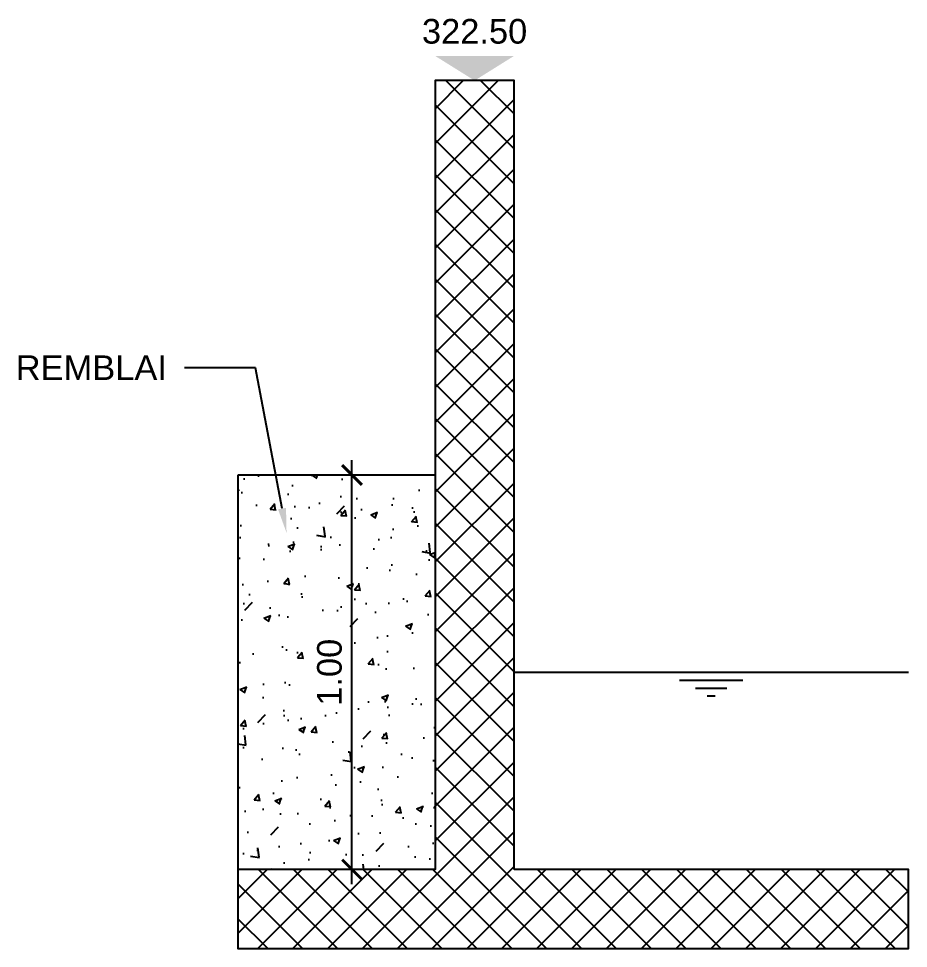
# Model space of a CAD drawing. Extents: x 109417 to 110207, y -57085 to -56659.
# Drawn here: x 110154.416 to 110156.672, y -56833.076 to -56830.719 of the extents above; entities that cross this region are included whole.
import ezdxf
from ezdxf import colors
from ezdxf.entities.mleader import LeaderData, LeaderLine
from ezdxf.enums import TextEntityAlignment as Align
from ezdxf.math import Vec2, Vec3

# ---------------------------------------------------------------- set-up
doc = ezdxf.new("R2010")
doc.units = 0
doc.header["$MEASUREMENT"] = 0
for name, color, linetype in [('DIME', 6, 'Continuous'), ('LIN010CO', 2, 'Continuous'), ('LIN035CO', 1, 'Continuous'), ('SIMBOLI', 1, 'Continuous')]:
    doc.layers.add(name, color=color, linetype=linetype)
doc.layers.add('LINCOLOBLU-025', color=150, linetype='Continuous', lineweight=25)
doc.layers.add('no_plot', color=5, linetype='Continuous', plot=False)
doc.styles.add('ARIAL', font='arial.ttf')
doc.styles.add('Arial normal', font='arial.ttf')
doc.dimstyles.new('DIME2-1_50', dxfattribs={"dimscale": 0.5, "dimtxt": 0.25, "dimasz": 0.2, "dimexe": 0.15, "dimexo": 0.5, "dimgap": 0.1, "dimtad": 1, "dimzin": 0, "dimdsep": 46, "dimtxsty": 'Arial normal', "dimblk1": 'ARCHTICK', "dimblk2": 'ARCHTICK', "dimsah": 1, "dimcen": 0.09, "dimdle": 0.15, "dimclrd": 6, "dimclre": 6, "dimclrt": 1, "dimaunit": 2, "dimadec": 0, "dimazin": 0, "dimtfac": 1, "dimtmove": 0, "dimatfit": 1, "dimldrblk": 'ARCHTICK', "dimfxl": 1, "dimtolj": 1, "dimtzin": 0, "dimarcsym": 0})

# ---------------------------------------------------------------- blocks, each defined once
blk = doc.blocks.new('_ARCHTICK')
at = {"color": 0, "linetype": 'ByBlock', "const_width": 0.15}
blk.add_lwpolyline([(-0.5, -0.5), (0.5, 0.5)], dxfattribs=at)
blk = doc.blocks.new('*D28')
at = {"color": 6, "lineweight": -2, "transparency": 16777216}
for p, q in [((110155.2615, -56832.9132), (110155.2615, -56831.8382)), ((110155.3474, -56831.8757), (110155.224, -56831.8757)), ((110155.3474, -56832.8757), (110155.224, -56832.8757))]:
    blk.add_line(p, q, dxfattribs=at)
at = {"layer": 'Defpoints', "color": 0, "transparency": 16777216}
for p in [(110155.2615, -56831.8757), (110155.4724, -56831.8757), (110155.4724, -56832.8757)]:
    blk.add_point(p, dxfattribs=at)
at = {"color": 6, "lineweight": -2, "transparency": 16777216, "xscale": 0.05, "yscale": 0.05, "zscale": 0.05}
for p, rotation in [((110155.2615, -56831.8757), 90), ((110155.2615, -56832.8757), 270)]:
    blk.add_blockref('_ARCHTICK', p, dxfattribs=dict(at, rotation=rotation))
at = {"color": 1, "transparency": 16777216, "insert": (110155.2046, -56832.3757), "char_height": 0.0625, "attachment_point": 5, "rotation": 90, "style": 'Arial normal', "bg_fill": 3, "box_fill_scale": 1.25, "bg_fill_color": 256, "bg_fill_true_color": 13158600, "bg_fill_transparency": 0}
blk.add_mtext('\\A1;1.00', dxfattribs=at)
blk = doc.blocks.new('QS')
at = {"layer": 'SIMBOLI'}
blk.add_solid([(0.4, 0.25), (-0.4, 0.25), (0, 0)], dxfattribs=at)
at = {"layer": 'SIMBOLI', "style": 'Arial normal'}
blk.add_attdef('SOK', text='', height=0.25, dxfattribs=at).set_placement((0, 0.375), align=Align.CENTER)

msp = doc.modelspace()

# ---------------------------------------------------------------- hatches: boundary and pattern name
at = {"layer": 'LIN010CO'}
h = msp.add_hatch(dxfattribs=at)
h.set_pattern_fill('ANSI37', color=256, scale=0.5)
h.set_pattern_definition([(45, (397.788226, 232.00061), (-0.044194173824, 0.044194173824), []), (135, (397.788226, 232.00061), (-0.044194173824, -0.044194173824), [])])
h.paths.add_polyline_path([(110155.6724, -56830.8757), (110155.4724, -56830.8757), (110155.4724, -56832.8757), (110154.9724, -56832.8757), (110154.9724, -56833.0757), (110156.6724, -56833.0757), (110156.6724, -56832.8757), (110155.6724, -56832.8757)])
h = msp.add_hatch(dxfattribs=at)
h.set_pattern_fill('AR-CONC', color=256, scale=0.025)
h.set_pattern_definition([(50, (397.78823, 232.00061), (0.17931504565, -0.01568803375), [0.01875, -0.20625]), (355, (397.78823, 232.0006), (-0.0346878334, 0.18804803343), [0.015, -0.165]), (100.45144446, (397.80317, 231.9993), (0.14462721168, 0.17235999774), [0.015935048, -0.175285528]), (46.1842, (397.78823, 232.0506), (0.26681033267, -0.0413798202), [0.028125, -0.309375]), (96.6356355, (397.81046, 232.04716), (0.2336654864, 0.2435296502), [0.0239025855, -0.26292844]), (351.184164, (397.78823, 232.0506), (0.23366548626, 0.24352965007), [0.0225, -0.24750000025]), (21, (397.81323, 232.03811), (0.14922676303, -0.10065472267), [0.01875, -0.20625]), (326, (397.81323, 232.0381), (0.06082883298, 0.18128751126), [0.015, -0.165]), (71.45144474, (397.82566, 232.02972), (0.21005559418, 0.0806327882), [0.0159350475, -0.175285528]), (37.5, (397.788226, 232.00061), (0.00303996383, 0.083223463458), [0, -0.163, 0, -0.1675, 0, -0.165625]), (7.5, (397.78823, 232.00061), (0.06576738436, 0.09860292797), [0, -0.0955, 0, -0.15925, 0, -0.063125]), (327.5, (397.732476, 232.00061), (0.133455609043, -0.005638717934), [0, -0.0625, 0, -0.195, 0, -0.25875]), (317.5, (397.70748, 232.00061), (0.14579654234, 0.02502624558), [0, -0.08125, 0, -0.1295, 0, -0.18375])])
h.paths.add_polyline_path([(110155.4724, -56831.8757), (110154.9724, -56831.8757), (110154.9724, -56832.8757), (110155.4724, -56832.8757)])

# ---------------------------------------------------------------- linework, layer by layer
at = {"layer": 'LIN035CO'}
msp.add_lwpolyline([(110155.6724, -56832.8757), (110155.6724, -56830.8757), (110155.4724, -56830.8757), (110155.4724, -56832.8757), (110154.9724, -56832.8757), (110154.9724, -56833.0757), (110156.6724, -56833.0757), (110156.6724, -56832.8757)], close=True, dxfattribs=at)
msp.add_lwpolyline([(110155.4724, -56831.8757), (110154.9724, -56831.8757)], dxfattribs=at)
at = {"layer": 'LINCOLOBLU-025'}
for points in [[(110155.6724, -56832.3757), (110156.6724, -56832.3757)], [(110156.0924, -56832.3957), (110156.2524, -56832.3957)], [(110156.1324, -56832.4157), (110156.2124, -56832.4157)], [(110156.1624, -56832.4357), (110156.1824, -56832.4357)]]:
    msp.add_lwpolyline(points, dxfattribs=at)
at = {"layer": 'no_plot'}
msp.add_lwpolyline([(110154.9724, -56831.8757), (110154.9724, -56832.8757)], dxfattribs=at)

# ---------------------------------------------------------------- block references
at = {"layer": 'SIMBOLI', "xscale": 0.25, "yscale": 0.25, "zscale": 0.25}
msp.add_blockref('QS', (110155.5724, -56830.8757), dxfattribs=at).add_auto_attribs({'SOK': '322.50'})

# ---------------------------------------------------------------- leaders
at = {"layer": 'DIME'}
ml = msp.add_multileader_mtext('Standard', dxfattribs=at)
ml.set_content('REMBLAI', color=1, style='ARIAL')
ml.set_leader_properties(color=256, linetype='ByLayer', lineweight=-1)
ml.build(insert=Vec2(0, 0))
ml.multileader.update_dxf_attribs({"text_left_attachment_type": 2, "text_right_attachment_type": 2, "dogleg_length": 0.36, "arrow_head_size": 0.0625, "scale": 0.5})
ctx = ml.context
ctx.base_point, ctx.scale, ctx.char_height, ctx.arrow_head_size, ctx.landing_gap_size, ctx.plane_origin = Vec3(110154.3786, -56831.6035), 0.5, 0.0625, 0.0625, 0.045, Vec3(110155.0956, -56832.0221)
ctx.left_attachment, ctx.right_attachment, ctx.text_align_type = 2, 2, 2
notes = []
notes.append((ctx, [(0, (1, 1, 0), (110155.0172, -56831.6035), (-1, 0), 0.18, [(0, [(110155.0956, -56832.0221)], 0, [])])]))
ctx.mtext.insert, ctx.mtext.alignment, ctx.mtext.flow_direction = Vec3(110154.7922, -56831.5723), 3, 5
for ctx, leaders in notes:
    for number, flags, end, landing, length, lines in leaders:
        leader = LeaderData()
        leader.index, (leader.has_last_leader_line, leader.has_dogleg_vector, leader.attachment_direction) = number, flags
        leader.last_leader_point, leader.dogleg_vector, leader.dogleg_length = Vec3(end), Vec3(landing), length
        for number, points, colour, breaks in lines:
            line = LeaderLine()
            line.index, line.vertices, line.color, line.breaks = number, Vec3.list(points), colors.encode_raw_color(colour), breaks
            leader.lines.append(line)
        ctx.leaders.append(leader)

# ---------------------------------------------------------------- next in the draw order: dimensions: what is measured, and where the dimension line sits
dim = msp.add_linear_dim(base=(110155.2615, -56831.8757), p1=(110155.4724, -56832.8757), p2=(110155.4724, -56831.8757), angle=90, dimstyle='DIME2-1_50', override={"dimscale": 0.25, "dimtmove": 1, "dimtfill": 1})
dim.commit()
dim.dimension.update_dxf_attribs({"geometry": '*D28', "text_midpoint": (110155.2046, -56832.3757)})

doc.saveas('drawing.dxf')
